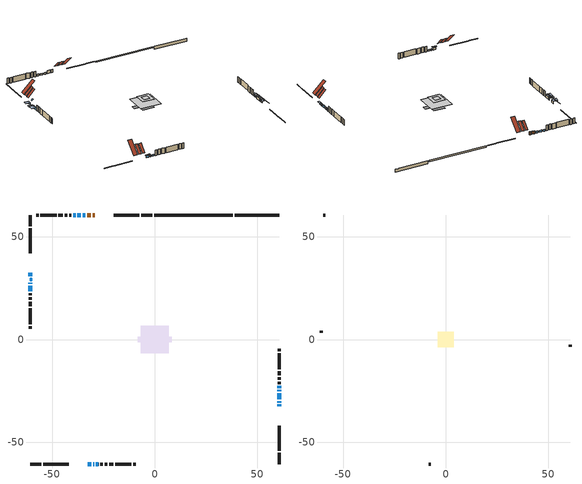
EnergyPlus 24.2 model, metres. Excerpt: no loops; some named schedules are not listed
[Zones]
conditioned space
 floor adiabatic (Floor3 construction): -3.36,-3.36 -3.36,3.36 3.36,3.36 3.36,-3.36 z0.61
 floor adiabatic (AdiabaticFloorConstruction): -6.76,-6.76 -6.76,6.76 6.76,6.76 6.76,-6.76 z1.83
 floor foundation (Slab1 construction): -3.71,-3.71 -3.71,3.71 3.71,3.71 3.71,-3.71 z-1.37
 floor foundation (Slab2 construction): -8.23,-1.37 -8.23,1.37 8.23,1.37 8.23,-1.37 z-0.15
 wall outside (RimJoist1 construction): -1.19,60.71 -6.61,60.71 / -60.71,-60.71 -55.29,-60.71 / -60.71,60.71 -60.71,55.29 / 60.71,-60.71 60.71,-55.29 z0.61:0.91
 wall outside (RimJoist2 construction): -7.54,60.71 -19.91,60.71 / -54.36,-60.71 -41.99,-60.71 / -60.71,54.36 -60.71,41.99 / 60.71,-54.36 60.71,-41.99 z0.61:0.91
 wall outside (AdiabaticWallConstruction 1): -29.32,60.71 -30.18,60.71 / -31.11,60.71 -32.95,60.71 z0.61:2.64
 wall outside (AdiabaticWallConstruction): -33.88,60.71 -35.11,60.71 / -29.93,-60.71 -29.58,-60.71 / -28.66,-60.71 -27.43,-60.71 / -36.03,60.71 -37.68,60.71 / -38.61,60.71 -39.68,60.71 z0.61:1.83; -32.58,-60.71 -30.86,-60.71 / -60.71,32.58 -60.71,30.75 / 60.71,-30.74 60.71,-30.13 / -60.71,26.24 -60.71,23.5 z0.61:2.03; 60.71,-32.58 60.71,-31.67 z0.61:1.53; 60.71,-29.2 60.71,-26.15 z0.61:2.29; -60.71,27.78 -60.71,27.17 / 60.71,-25.22 60.71,-24.61 z0.61:1.58; 60.71,-23.69 60.71,-22.67 z0.61:2.24
 wall outside (Wall1 construction): -40.6,60.71 -41.72,60.71 / -26.5,-60.71 -25.39,-60.71 / -60.71,22.57 -60.71,21.46 / 60.71,-21.74 60.71,-20.63 z0.61:4.27
 wall outside (Wall2 construction): -42.64,60.71 -43.89,60.71 / -24.46,-60.71 -23.21,-60.71 / -60.71,20.53 -60.71,19.28 / 60.71,-19.7 60.71,-18.45 z0.61:4.27
 wall outside (Wall3 construction): -44.82,60.71 -46.94,60.71 / -22.28,-60.71 -20.16,-60.71 / -60.71,18.35 -60.71,16.23 / 60.71,-17.52 60.71,-15.4 z0.61:4.27
 wall outside (Wall4 construction): -47.87,60.71 -55.75,60.71 / -19.23,-60.71 -11.35,-60.71 / -60.71,15.3 -60.71,7.42 / 60.71,-14.47 60.71,-6.59 z0.61:4.27
 wall outside (Wall5 construction): -56.68,60.71 -57.9,60.71 / -10.42,-60.71 -9.2,-60.71 / -60.71,6.49 -60.71,5.27 / 60.71,-5.66 60.71,-4.44 z0.61:4.27
 wall foundation (FoundationWall1 construction): 39.07,60.71,-1.37 39.07,60.71,0.61 58.55,60.71,0.61 58.55,60.71,0.42 60.71,60.71,0.42 60.71,60.71,-1.37
 wall foundation (FoundationWall2 construction): 38.14,60.71 -0.27,60.71 z-0.15:0.61
 window (WindowConstruction): -33.88,60.71 -35.11,60.71 z0.61:1.83
 window (WindowConstruction 5): -32.58,-60.71 -30.86,-60.71 z0.61:2.03
 window (WindowConstruction 6): -60.71,32.58 -60.71,30.75 z0.61:2.03
 window (WindowConstruction 7): 60.71,-32.58 60.71,-31.67 z0.61:1.52
 window (WindowConstruction 8): 60.71,-30.74 60.71,-30.13 z0.61:2.03
 window (WindowConstruction 9): 60.71,-29.2 60.71,-26.15 z0.61:2.29
 window (WindowConstruction 13): -29.93,-60.71 -29.58,-60.71 z0.61:1.83
 window (WindowConstruction 1): -28.66,-60.71 -27.43,-60.71 z0.61:1.83
 window (WindowConstruction 10): -60.71,27.78 -60.71,27.17 z0.61:1.58
 window (WindowConstruction 11): 60.71,-25.22 60.71,-24.61 z0.61:1.58
 window (WindowConstruction 12): 60.71,-23.68 60.71,-22.67 z0.61:2.23
 window (WindowConstruction 2): -60.71,26.24 -60.71,23.5 z0.61:2.03
 window (WindowConstruction 3): -36.03,60.71 -37.68,60.71 z0.61:1.83
 window (WindowConstruction 4): -38.61,60.71 -39.67,60.71 z0.61:1.83
 door (Door): -29.32,60.71 -30.18,60.71 z0.61:2.64
 door (Door 1): -31.11,60.71 -32.95,60.71 z0.61:2.64
 ceiling adiabatic (AdiabaticFloorConstruction): 6.76,-6.76 6.76,6.76 -6.76,6.76 -6.76,-6.76 z1.83
 roof outside (Roof2 construction): -25.89,60.71,4.27 -25.89,56.15,8.83 -24.28,56.15,8.83 -24.28,60.71,4.27; -36.01,-60.71,4.27 -36.01,-56.15,8.83 -37.62,-56.15,8.83 -37.62,-60.71,4.27; -60.71,36.01,4.27 -56.15,36.01,8.83 -56.15,37.62,8.83 -60.71,37.62,4.27; 60.71,-36.01,4.27 56.15,-36.01,8.83 56.15,-37.62,8.83 60.71,-37.62,4.27
 roof outside (Roof4 construction): -28.39,60.71,4.27 -28.39,56.27,8.71 -26.82,56.27,8.71 -26.82,60.71,4.27; -33.51,-60.71,4.27 -33.51,-56.27,8.71 -35.08,-56.27,8.71 -35.08,-60.71,4.27; -60.71,33.51,4.27 -56.27,33.51,8.71 -56.27,35.08,8.71 -60.71,35.08,4.27; 60.71,-33.51,4.27 56.27,-33.51,8.71 56.27,-35.08,8.71 60.71,-35.08,4.27
 roof outside (AdiabaticRoofConstruction): -60.71,28.71,4.27 -59.92,28.71,5.06 -59.92,29.83,5.06 -60.71,29.83,4.27
 skylight (SkylightConstruction): -60.71,28.71,4.27 -59.92,28.71,5.06 -59.92,29.82,5.06 -60.71,29.82,4.27
attic - vented
 floor to conditioned space (Floor1 construction Reversed): -1.8,-1.8 -1.8,1.8 1.8,1.8 1.8,-1.8 z4.27; -3.82,-3.82 -3.82,3.82 3.82,3.82 3.82,-3.82 z4.27
 wall outside (Wall6 construction): -58.83,60.71 -59.78,60.71 / -8.27,-60.71 -7.32,-60.71 / -60.71,4.34 -60.71,3.39 / 60.71,-3.51 60.71,-2.56 z0.61:4.27
 roof outside (Roof1 construction): -23.35,60.71,4.27 -23.35,53.61,11.37 -20.84,53.61,11.37 -20.84,60.71,4.27; -38.55,-60.71,4.27 -38.55,-53.61,11.37 -41.06,-53.61,11.37 -41.06,-60.71,4.27; -60.71,38.55,4.27 -53.61,38.55,11.37 -53.61,41.06,11.37 -60.71,41.06,4.27; 60.71,-38.55,4.27 53.61,-38.55,11.37 53.61,-41.06,11.37 60.71,-41.06,4.27
shading: -30.25,-60.71 -33.19,-60.71 -33.19,-61.32 -30.25,-61.32 z2.64; -60.71,30.51 -60.71,32.82 -63.76,32.82 -63.76,30.51 z2.27; 60.71,-31 60.71,-33.25 61.62,-33.25 61.62,-31 z2.19; 60.71,-30.1 60.71,-30.77 61.62,-30.77 61.62,-30.1 z2.06; 60.71,-25.91 60.71,-29.44 61.38,-29.44 61.38,-25.91 z2.53; -60.71,26.8 -60.71,28.15 -63.76,28.15 -63.76,26.8 z1.95; 60.71,-24.46 60.71,-25.37 61.62,-25.37 61.62,-24.46 z1.73; 60.71,-22.43 60.71,-23.93 61.38,-23.93 61.38,-22.43 z2.48; -60.71,23.26 -60.71,26.48 -63.76,26.48 -63.76,23.26 z2.27
[Building]
Building 1: Terrain=Suburbs
[Site:Location]
Windsor AP_ON: Latitude {deg}=42.28; Longitude {deg}=-82.96; Time Zone {hr}=-5; Elevation {m}=190; Keep Site Location Information=Yes
[Site:GroundTemperature:Shallow]
6.34957, 4.46684, 4.31606, 5.20952, 8.79623, 12.3662, 15.4612, 17.4219, 17.5884, 15.9938, 12.9777, 9.51722
[Site:WaterMainsTemperature]
Calculation Method=Schedule; Temperature Schedule=mains temperature schedule
[Material] Roughness=Rough; Thermal Absorptance=0.9
Name | Thickness {m} | Conductivity {W/m-K} | Density {kg/m3} | Specific Heat {J/kg-K} | Solar Absorptance | Visible Absorptance
asphalt or fiberglass shingles | 0.00635 | 0.162714 | 1121.4 | 1465.45 | 0.4 | 0.4
asphalt or fiberglass shingles 1 | 0.00635 | 0.162714 | 1121.4 | 1465.45 | 0.7 | 0.7
ceiling stud and cavity | 0.1397 | 0.0800577 | 65.682 | 1177.47 | 0.7 | 0.7
concrete 4.0 in. | 0.1016 | 1.803125 | 2242.8 | 837.4 | 0.7 | 0.7
concrete 8.0 in. | 0.2032 | 1.803125 | 2242.8 | 837.4 | 0.7 | 0.7
door material | 0.04445 | 0.053851 | 512.64 | 1214.23 | 0.7 | 0.7
exterior vertical ins | 0.00216305 | 0.029427 | 32.04 | 1214.23 | 0.7 | 0.7
exterior vertical ins 1 | 0.00108814 | 0.029427 | 32.04 | 1214.23 | 0.7 | 0.7
floor covering | 0.0127 | 9.015625 | 54.468 | 1339.84 | 0.6 | 0.6
floor covering 1 | 0.0127 | 0.0433444 | 54.468 | 1339.84 | 0.6 | 0.6
floor rigid ins; roof rigid ins; wall rigid ins | 0.512978 | 0.029427 | 32.04 | 1214.23 | 0.7 | 0.7
floor stud and cavity | 0.0889 | 0.233522 | 50.32683 | 1063.81 | 0.7 | 0.7
floor stud and cavity 1 | 0.1397 | 1.75129 | 37.0049 | 1207.88 | 0.7 | 0.7
furniture material conditioned space 1 | 0.1524 | 0.115458 | 640.8 | 1214.23 | 0.6 | 0.6
gypsum board | 0.0127 | 0.160291 | 801 | 837.4 | 0.6 | 0.6
osb sheathing 0.5 in. | 0.0127 | 0.115458 | 512.64 | 1214.23 | 0.7 | 0.7
osb sheathing 0.75 in. | 0.01905 | 0.115458 | 512.64 | 1214.23 | 0.7 | 0.7
osb sheathing 2.0 in. | 0.0508 | 0.115458 | 512.64 | 1214.23 | 0.7 | 0.7
rim joist stud and cavity | 0.0508 | 0.028891 | 125.044 | 1163.47 | 0.6 | 0.6
rim joist stud and cavity 1 | 0.0508 | 0.165372 | 50.32683 | 1063.81 | 0.6 | 0.6
roof stud and cavity | 0.2032 | 0.116397 | 78.34581 | 1123.46 | 0.7 | 0.7
roof stud and cavity 1 | 0.2032 | 0.116046 | 78.34581 | 1123.46 | 0.7 | 0.7
roof stud and cavity 2 | 0.18415 | 1.7869 | 37.0049 | 1207.88 | 0.6 | 0.6
wall stud and cavity | 0.1397 | 0.0991731 | 139.0536 | 1170.24 | 0.7 | 0.7
wall stud and cavity 1 | 0.1397 | 0.0995464 | 139.0536 | 1170.24 | 0.7 | 0.7
wall stud and cavity 2 | 0.1397 | 0.10621 | 139.0536 | 1170.24 | 0.7 | 0.7
wall stud and cavity 3 | 0.1397 | 0.09204 | 139.0536 | 1170.24 | 0.7 | 0.7
wall stud and cavity 4 | 0.1397 | 0.100175 | 139.0536 | 1170.24 | 0.7 | 0.7
wall stud and cavity 5 | 0.0889 | 6.1454 | 50.32683 | 1063.81 | 0.6 | 0.6
wall stud and cavity 6 | 0.0889 | 0.380278 | 52.3479 | 1209.89 | 0.7 | 0.7
wall stud and cavity 7 | 0.0889 | 0.391764 | 83.0341 | 1211.67 | 0.7 | 0.7
wood siding | 0.0254 | 0.102417 | 544.68 | 1172.36 | 0.4 | 0.4
wood siding 1 | 0.00254 | 0.102417 | 544.68 | 1172.36 | 0.4 | 0.4
wood siding 2; wood siding 3; wood siding 4 | 0.0254 | 0.102417 | 544.68 | 1172.36 | 0.7 | 0.7
[WindowMaterial:SimpleGlazingSystem]
Name | U-Factor {W/m2-K} | Solar Heat Gain Coefficient
SkylightMaterial | 2.58702 | 0.6027
WindowMaterial | 3.08826 | 0.57
WindowMaterial 1 | 3.05363 | 0.64
WindowMaterial 10 | 2.98038 | 0.61
WindowMaterial 11 | 3.12404 | 0.42
WindowMaterial 2 | 3.04965 | 0.68
WindowMaterial 3 | 3.09281 | 0.56
WindowMaterial 4 | 3.09508 | 0.55
WindowMaterial 5 | 3.07009 | 0.61
WindowMaterial 6 | 3.120061 | 0.51
WindowMaterial 7 | 3.1053 | 0.51
WindowMaterial 8 | 3.04227 | 0.69
WindowMaterial 9 | 2.97584 | 0.61
[Construction]
AdiabaticFloorConstruction: floor stud and cavity 1, floor rigid ins, osb sheathing 0.75 in., floor covering 1
AdiabaticRoofConstruction: asphalt or fiberglass shingles 1, roof rigid ins, osb sheathing 0.75 in., roof stud and cavity 2
AdiabaticWallConstruction: wood siding 3, wall rigid ins, wall stud and cavity 6, gypsum board
AdiabaticWallConstruction 1: wood siding 4, wall rigid ins, wall stud and cavity 6, gypsum board
Door; Door 1: door material
Floor1 construction Reversed: gypsum board, ceiling stud and cavity
Floor3 construction: floor stud and cavity, floor covering
FoundationWall1 construction; FoundationWall2 construction: concrete 8.0 in.
furniture construction conditioned space 1: furniture material conditioned space 1
PartitionWallConstruction: gypsum board, wall stud and cavity 7, gypsum board
RimJoist1 construction: wood siding 2, osb sheathing 2.0 in., rim joist stud and cavity
RimJoist2 construction: wood siding 2, rim joist stud and cavity 1
Roof1 construction: asphalt or fiberglass shingles
Roof2 construction: asphalt or fiberglass shingles, osb sheathing 0.75 in., roof stud and cavity, gypsum board
Roof4 construction: asphalt or fiberglass shingles, osb sheathing 0.75 in., roof stud and cavity 1, gypsum board
SkylightConstruction: SkylightMaterial
Slab1 construction; Slab2 construction: concrete 4.0 in.
Wall1 construction: wood siding, osb sheathing 0.5 in., wall stud and cavity, gypsum board
Wall2 construction: wood siding, osb sheathing 0.5 in., wall stud and cavity 1, gypsum board
Wall3 construction: wood siding, osb sheathing 0.5 in., wall stud and cavity 2, gypsum board
Wall4 construction: wood siding, osb sheathing 0.5 in., wall stud and cavity 3, gypsum board
Wall5 construction: wood siding, osb sheathing 0.5 in., wall stud and cavity 4, gypsum board
Wall6 construction: wood siding 1, wall stud and cavity 5
WindowConstruction; WindowConstruction 1: WindowMaterial
WindowConstruction 10; WindowConstruction 11: WindowMaterial 9
WindowConstruction 12: WindowMaterial 10
WindowConstruction 13: WindowMaterial 11
WindowConstruction 2: WindowMaterial 1
WindowConstruction 3: WindowMaterial 2
WindowConstruction 4: WindowMaterial 3
WindowConstruction 5: WindowMaterial 4
WindowConstruction 6: WindowMaterial 5
WindowConstruction 7: WindowMaterial 6
WindowConstruction 8: WindowMaterial 7
WindowConstruction 9: WindowMaterial 8
[Zone] Multiplier=1; Part of Total Floor Area=Yes
Name | Volume {m3}
attic - vented | 71.0272
conditioned space | 620.8
[Space]
Name | Zone | Volume {m3}
attic - vented 1 | attic - vented | 71.0272
conditioned space 1 | conditioned space | 620.8
[ZoneInfiltration:EffectiveLeakageArea]
infil attic - vented 1: Zone or Space=attic - vented 1; Schedule=Always On Discrete; Effective Air Leakage Area {cm2}=3171.11; Stack Coefficient=0.00074827; Wind Coefficient=1.8482e-05
[ZoneMixing]
whole house fan mix: Zone or Space=attic - vented; Schedule=Always On Continuous; Design Flow Rate Calculation Method=Flow/Zone; Design Flow Rate {m3/s}=0; Source Zone or Space=conditioned space
[SurfaceProperty:ExposedFoundationPerimeter] Exposed Perimeter Calculation Method=TotalExposedPerimeter
Name | Total Exposed Perimeter {m}
Slab1 | 21.641
Slab2 | 38.405
[InternalMass] Zone or ZoneList=conditioned space; Space or SpaceList=conditioned space 1
Name | Construction | Surface Area {m2}
furniture mass conditioned space 1 | furniture construction conditioned space 1 | 131.312
partition wall mass | PartitionWallConstruction | 283.13
[Lights]
interior lighting: Zone or ZoneList or Space or SpaceList=conditioned space 1; Schedule=interior lighting schedule; Design Level Calculation Method=LightingLevel; Lighting Level {W}=343.2; Return Air Fraction=0; Fraction Radiant=0.6; Fraction Visible=0.2; Fraction Replaceable=1
[People]
occupants: Zone or ZoneList or Space or SpaceList=conditioned space 1; Number of People Schedule=occupants schedule; Number of People Calculation Method=People; Number of People=3; Fraction Radiant=0.314171; Sensible Heat Fraction=0.56303; Activity Level Schedule=occupants activity schedule; Carbon Dioxide Generation Rate {m3/s-W}=0; Enable ASHRAE 55 Comfort Warnings=No; Mean Radiant Temperature Calculation Type=EnclosureAveraged
[ElectricEquipment] Zone or ZoneList or Space or SpaceList=conditioned space 1; Design Level Calculation Method=EquipmentLevel
Name | Schedule | Design Level {W} | Fraction Latent | Fraction Radiant | Fraction Lost
clothes dryer | clothes dryer schedule | 140.772 | 0.015 | 0.081 | 0.85
clothes washer | clothes washer schedule | 32.1985 | 0.03 | 0.162 | 0.7
cooking range | cooking range schedule | 215.147 | 0.08 | 0.432 | 0.2
dishwasher | dishwasher schedule | 66.8632 | 0.3 | 0.18 | 0.4
fridge | fridge schedule | 72.9452 | 0 | 0.6 | 0
mech vent bath fan 0 | mech vent bath fan 0 schedule | 50.2 | 0 | 0 | 1
mech vent bath fan 1 | mech vent bath fan 1 schedule | 50.2 | 0 | 0 | 1
mech vent house fan | mech vent house fan schedule | 0 | 0 | 0 | 1
mech vent house fan cfis | mech vent house fan cfis schedule | 0 | 0 | 0 | 0
mech vent range fan 0 | mech vent range fan 0 schedule | 57 | 0 | 0 | 1
misc plug loads | misc plug loads schedule | 494.7 | 0.045 | 0.513 | 0.1
whole house fan | Always On Discrete | 0 | 0 | 0 | 1
[OtherEquipment] Zone or ZoneList or Space or SpaceList=conditioned space 1; Design Level Calculation Method=EquipmentLevel
Name | Fuel Type | Schedule | Design Level {W} | Fraction Latent | Fraction Radiant | Fraction Lost
clothes dryer 1 | Electricity | clothes dryer schedule | 0 | 0.015 | 0.081 | 0.85
cooking range 1 | Electricity | cooking range schedule | 0 | 0.08 | 0.432 | 0.2
general water use latent | None | general water use schedule | 62.594 | 1 | 0 | 0
general water use sensible | None | general water use schedule | -61.6891 | 0 | 0.6 | 0
mech vent house fan latent load | None | Always On Discrete | 0 | 1 | 0 | 0
mech vent house fan sensible load | None | Always On Discrete | 0 | 0 | 0 | 0
water heater energy adjustment1 | NaturalGas | Always On Discrete | 0.01 | 0 | 0 | 1
[ZoneInfiltration:DesignFlowRate] Zone or ZoneList or Space or SpaceList=conditioned space 1; Schedule=Always On Discrete; Design Flow Rate Calculation Method=Flow/Zone; Design Flow Rate {m3/s}=0
infil flow; natural vent flow; whole house fan flow
[Foundation:Kiva] Initial Indoor Air Temperature {C}=18; Wall Height Above Grade {m}=0.609996; Wall Depth Below Slab {m}=0.2032; Custom Block X Position 1 {m}=0.2032; Custom Block Z Position 1 {m}=0
Name | Custom Block Material Name 1 | Custom Block Depth 1 {m}
Foundation Kiva 1 | exterior vertical ins | 1.98001
Foundation Kiva 2 | exterior vertical ins 1 | 0.759988
[Foundation:Kiva:Settings]
Soil Conductivity {W/m-K}=0.849921; Soil Density {kg/m3}=1842.3; Soil Specific Heat {J/kg-K}=418.7; Ground Solar Absorptivity=0.9; Ground Thermal Absorptivity=0.9; Ground Surface Roughness {m}=0.03; Far-Field Width {m}=40; Deep-Ground Boundary Condition=ZeroFlux; Deep-Ground Depth {m}=40; Minimum Cell Dimension {m}=0.2; Maximum Cell Growth Coefficient=3; Simulation Timestep=Timestep
[Exterior:Lights]
exterior lighting: Schedule=exterior lighting schedule; Design Level {W}=75.6
[Schedule:Constant]
Name | Hourly Value
Always On Continuous; mech vent house fan schedule; mech vent house fan cfis schedule; Always On Discrete | 1
occupants activity schedule | 117.228
fridge schedule | 0
[Schedule:Week:Daily]
interior lighting schedule Week Rule - Jan1-Jan27: interior lighting schedule day, interior lighting schedule day, interior lighting schedule day, interior lighting schedule day, interior lighting schedule day, interior lighting schedule day, interior lighting schedule day, interior lighting schedule default day, interior lighting schedule default day, interior lighting schedule default day, interior lighting schedule default day, interior lighting schedule default day
interior lighting schedule Week Rule - Jan28-Feb3: interior lighting schedule day, interior lighting schedule day, interior lighting schedule day, interior lighting schedule day, interior lighting schedule day 1, interior lighting schedule day 1, interior lighting schedule day 1, interior lighting schedule default day, interior lighting schedule default day, interior lighting schedule default day, interior lighting schedule default day, interior lighting schedule default day
interior lighting schedule Week Rule - Feb4-Feb24: interior lighting schedule day 1, interior lighting schedule day 1, interior lighting schedule day 1, interior lighting schedule day 1, interior lighting schedule day 1, interior lighting schedule day 1, interior lighting schedule day 1, interior lighting schedule default day, interior lighting schedule default day, interior lighting schedule default day, interior lighting schedule default day, interior lighting schedule default day
interior lighting schedule Week Rule - Feb25-Mar3: interior lighting schedule day 1, interior lighting schedule day 1, interior lighting schedule day 1, interior lighting schedule day 1, interior lighting schedule day 2, interior lighting schedule day 2, interior lighting schedule day 2, interior lighting schedule default day, interior lighting schedule default day, interior lighting schedule default day, interior lighting schedule default day, interior lighting schedule default day
interior lighting schedule Week Rule - Mar4-Mar31: interior lighting schedule day 2, interior lighting schedule day 2, interior lighting schedule day 2, interior lighting schedule day 2, interior lighting schedule day 2, interior lighting schedule day 2, interior lighting schedule day 2, interior lighting schedule default day, interior lighting schedule default day, interior lighting schedule default day, interior lighting schedule default day, interior lighting schedule default day
interior lighting schedule Week Rule - Apr1-Apr28: interior lighting schedule day 3, interior lighting schedule day 3, interior lighting schedule day 3, interior lighting schedule day 3, interior lighting schedule day 3, interior lighting schedule day 3, interior lighting schedule day 3, interior lighting schedule default day, interior lighting schedule default day, interior lighting schedule default day, interior lighting schedule default day, interior lighting schedule default day
interior lighting schedule Week Rule - Apr29-May5: interior lighting schedule day 3, interior lighting schedule day 3, interior lighting schedule day 4, interior lighting schedule day 4, interior lighting schedule day 4, interior lighting schedule day 4, interior lighting schedule day 4, interior lighting schedule default day, interior lighting schedule default day, interior lighting schedule default day, interior lighting schedule default day, interior lighting schedule default day
interior lighting schedule Week Rule - May6-May26: interior lighting schedule day 4, interior lighting schedule day 4, interior lighting schedule day 4, interior lighting schedule day 4, interior lighting schedule day 4, interior lighting schedule day 4, interior lighting schedule day 4, interior lighting schedule default day, interior lighting schedule default day, interior lighting schedule default day, interior lighting schedule default day, interior lighting schedule default day
interior lighting schedule Week Rule - May27-Jun2: interior lighting schedule day 4, interior lighting schedule day 4, interior lighting schedule day 4, interior lighting schedule day 4, interior lighting schedule day 4, interior lighting schedule day 5, interior lighting schedule day 5, interior lighting schedule default day, interior lighting schedule default day, interior lighting schedule default day, interior lighting schedule default day, interior lighting schedule default day
interior lighting schedule Week Rule - Jun3-Jun30: interior lighting schedule day 5, interior lighting schedule day 5, interior lighting schedule day 5, interior lighting schedule day 5, interior lighting schedule day 5, interior lighting schedule day 5, interior lighting schedule day 5, interior lighting schedule default day, interior lighting schedule default day, interior lighting schedule default day, interior lighting schedule default day, interior lighting schedule default day
interior lighting schedule Week Rule - Jul1-Jul28: interior lighting schedule day 6, interior lighting schedule day 6, interior lighting schedule day 6, interior lighting schedule day 6, interior lighting schedule day 6, interior lighting schedule day 6, interior lighting schedule day 6, interior lighting schedule default day, interior lighting schedule default day, interior lighting schedule default day, interior lighting schedule default day, interior lighting schedule default day
interior lighting schedule Week Rule - Jul29-Aug4: interior lighting schedule day 6, interior lighting schedule day 6, interior lighting schedule day 6, interior lighting schedule day 7, interior lighting schedule day 7, interior lighting schedule day 7, interior lighting schedule day 7, interior lighting schedule default day, interior lighting schedule default day, interior lighting schedule default day, interior lighting schedule default day, interior lighting schedule default day
interior lighting schedule Week Rule - Aug5-Aug25: interior lighting schedule day 7, interior lighting schedule day 7, interior lighting schedule day 7, interior lighting schedule day 7, interior lighting schedule day 7, interior lighting schedule day 7, interior lighting schedule day 7, interior lighting schedule default day, interior lighting schedule default day, interior lighting schedule default day, interior lighting schedule default day, interior lighting schedule default day
interior lighting schedule Week Rule - Aug26-Sep1: interior lighting schedule day 7, interior lighting schedule day 7, interior lighting schedule day 7, interior lighting schedule day 7, interior lighting schedule day 7, interior lighting schedule day 7, interior lighting schedule day 8, interior lighting schedule default day, interior lighting schedule default day, interior lighting schedule default day, interior lighting schedule default day, interior lighting schedule default day
interior lighting schedule Week Rule - Sep2-Sep29: interior lighting schedule day 8, interior lighting schedule day 8, interior lighting schedule day 8, interior lighting schedule day 8, interior lighting schedule day 8, interior lighting schedule day 8, interior lighting schedule day 8, interior lighting schedule default day, interior lighting schedule default day, interior lighting schedule default day, interior lighting schedule default day, interior lighting schedule default day
interior lighting schedule Week Rule - Sep30-Oct6: interior lighting schedule day 8, interior lighting schedule day 9, interior lighting schedule day 9, interior lighting schedule day 9, interior lighting schedule day 9, interior lighting schedule day 9, interior lighting schedule day 9, interior lighting schedule default day, interior lighting schedule default day, interior lighting schedule default day, interior lighting schedule default day, interior lighting schedule default day
interior lighting schedule Week Rule - Oct7-Oct27: interior lighting schedule day 9, interior lighting schedule day 9, interior lighting schedule day 9, interior lighting schedule day 9, interior lighting schedule day 9, interior lighting schedule day 9, interior lighting schedule day 9, interior lighting schedule default day, interior lighting schedule default day, interior lighting schedule default day, interior lighting schedule default day, interior lighting schedule default day
interior lighting schedule Week Rule - Oct28-Nov3: interior lighting schedule day 9, interior lighting schedule day 9, interior lighting schedule day 9, interior lighting schedule day 9, interior lighting schedule day 10, interior lighting schedule day 10, interior lighting schedule day 10, interior lighting schedule default day, interior lighting schedule default day, interior lighting schedule default day, interior lighting schedule default day, interior lighting schedule default day
interior lighting schedule Week Rule - Nov4-Nov24: interior lighting schedule day 10, interior lighting schedule day 10, interior lighting schedule day 10, interior lighting schedule day 10, interior lighting schedule day 10, interior lighting schedule day 10, interior lighting schedule day 10, interior lighting schedule default day, interior lighting schedule default day, interior lighting schedule default day, interior lighting schedule default day, interior lighting schedule default day
interior lighting schedule Week Rule - Nov25-Dec1: interior lighting schedule day 10, interior lighting schedule day 10, interior lighting schedule day 10, interior lighting schedule day 10, interior lighting schedule day 10, interior lighting schedule day 10, interior lighting schedule day 11, interior lighting schedule default day, interior lighting schedule default day, interior lighting schedule default day, interior lighting schedule default day, interior lighting schedule default day
interior lighting schedule Week Rule - Dec2-Dec31: interior lighting schedule day 11, interior lighting schedule day 11, interior lighting schedule day 11, interior lighting schedule day 11, interior lighting schedule day 11, interior lighting schedule day 11, interior lighting schedule day 11, interior lighting schedule default day, interior lighting schedule default day, interior lighting schedule default day, interior lighting schedule default day, interior lighting schedule default day
occupants schedule Week Rule - Jan1-Dec31: occupants schedule day, occupants schedule day, occupants schedule day, occupants schedule day, occupants schedule day, occupants schedule day, occupants schedule day, occupants schedule default day, occupants schedule default day, occupants schedule default day, occupants schedule default day, occupants schedule default day
clothes dryer schedule Week Rule - Jan1-Dec31: clothes dryer schedule day, clothes dryer schedule day, clothes dryer schedule day, clothes dryer schedule day, clothes dryer schedule day, clothes dryer schedule day, clothes dryer schedule day, clothes dryer schedule default day, clothes dryer schedule default day, clothes dryer schedule default day, clothes dryer schedule default day, clothes dryer schedule default day
clothes washer schedule Week Rule - Jan1-Dec31: clothes washer schedule day, clothes washer schedule day, clothes washer schedule day, clothes washer schedule day, clothes washer schedule day, clothes washer schedule day, clothes washer schedule day, clothes washer schedule default day, clothes washer schedule default day, clothes washer schedule default day, clothes washer schedule default day, clothes washer schedule default day
cooking range schedule Week Rule - Jan1-Dec31: cooking range schedule day, cooking range schedule day, cooking range schedule day, cooking range schedule day, cooking range schedule day, cooking range schedule day, cooking range schedule day, cooking range schedule default day, cooking range schedule default day, cooking range schedule default day, cooking range schedule default day, cooking range schedule default day
dishwasher schedule Week Rule - Jan1-Dec31: dishwasher schedule day, dishwasher schedule day, dishwasher schedule day, dishwasher schedule day, dishwasher schedule day, dishwasher schedule day, dishwasher schedule day, dishwasher schedule default day, dishwasher schedule default day, dishwasher schedule default day, dishwasher schedule default day, dishwasher schedule default day
mech vent bath fan 0 schedule Week Rule - Jan1-Dec31: mech vent bath fan 0 schedule day, mech vent bath fan 0 schedule day, mech vent bath fan 0 schedule day, mech vent bath fan 0 schedule day, mech vent bath fan 0 schedule day, mech vent bath fan 0 schedule day, mech vent bath fan 0 schedule day, mech vent bath fan 0 schedule default day, mech vent bath fan 0 schedule default day, mech vent bath fan 0 schedule default day, mech vent bath fan 0 schedule default day, mech vent bath fan 0 schedule default day
mech vent bath fan 1 schedule Week Rule - Jan1-Dec31: mech vent bath fan 1 schedule day, mech vent bath fan 1 schedule day, mech vent bath fan 1 schedule day, mech vent bath fan 1 schedule day, mech vent bath fan 1 schedule day, mech vent bath fan 1 schedule day, mech vent bath fan 1 schedule day, mech vent bath fan 1 schedule default day, mech vent bath fan 1 schedule default day, mech vent bath fan 1 schedule default day, mech vent bath fan 1 schedule default day, mech vent bath fan 1 schedule default day
mech vent range fan 0 schedule Week Rule - Jan1-Dec31: mech vent range fan 0 schedule day, mech vent range fan 0 schedule day, mech vent range fan 0 schedule day, mech vent range fan 0 schedule day, mech vent range fan 0 schedule day, mech vent range fan 0 schedule day, mech vent range fan 0 schedule day, mech vent range fan 0 schedule default day, mech vent range fan 0 schedule default day, mech vent range fan 0 schedule default day, mech vent range fan 0 schedule default day, mech vent range fan 0 schedule default day
misc plug loads schedule Week Rule - Jan1-Dec31: misc plug loads schedule day, misc plug loads schedule day, misc plug loads schedule day, misc plug loads schedule day, misc plug loads schedule day, misc plug loads schedule day, misc plug loads schedule day, misc plug loads schedule default day, misc plug loads schedule default day, misc plug loads schedule default day, misc plug loads schedule default day, misc plug loads schedule default day
general water use schedule Week Rule - Jan1-Dec31: general water use schedule day, general water use schedule day, general water use schedule day, general water use schedule day, general water use schedule day, general water use schedule day, general water use schedule day, general water use schedule default day, general water use schedule default day, general water use schedule default day, general water use schedule default day, general water use schedule default day
exterior lighting schedule Week Rule - Jan1-Jan27: exterior lighting schedule day, exterior lighting schedule day, exterior lighting schedule day, exterior lighting schedule day, exterior lighting schedule day, exterior lighting schedule day, exterior lighting schedule day, exterior lighting schedule default day, exterior lighting schedule default day, exterior lighting schedule default day, exterior lighting schedule default day, exterior lighting schedule default day
exterior lighting schedule Week Rule - Jan28-Feb3: exterior lighting schedule day, exterior lighting schedule day, exterior lighting schedule day, exterior lighting schedule day, exterior lighting schedule day 1, exterior lighting schedule day 1, exterior lighting schedule day 1, exterior lighting schedule default day, exterior lighting schedule default day, exterior lighting schedule default day, exterior lighting schedule default day, exterior lighting schedule default day
exterior lighting schedule Week Rule - Feb4-Feb24: exterior lighting schedule day 1, exterior lighting schedule day 1, exterior lighting schedule day 1, exterior lighting schedule day 1, exterior lighting schedule day 1, exterior lighting schedule day 1, exterior lighting schedule day 1, exterior lighting schedule default day, exterior lighting schedule default day, exterior lighting schedule default day, exterior lighting schedule default day, exterior lighting schedule default day
exterior lighting schedule Week Rule - Feb25-Mar3: exterior lighting schedule day 1, exterior lighting schedule day 1, exterior lighting schedule day 1, exterior lighting schedule day 1, exterior lighting schedule day 2, exterior lighting schedule day 2, exterior lighting schedule day 2, exterior lighting schedule default day, exterior lighting schedule default day, exterior lighting schedule default day, exterior lighting schedule default day, exterior lighting schedule default day
exterior lighting schedule Week Rule - Mar4-Mar31: exterior lighting schedule day 2, exterior lighting schedule day 2, exterior lighting schedule day 2, exterior lighting schedule day 2, exterior lighting schedule day 2, exterior lighting schedule day 2, exterior lighting schedule day 2, exterior lighting schedule default day, exterior lighting schedule default day, exterior lighting schedule default day, exterior lighting schedule default day, exterior lighting schedule default day
[Schedule:Year]
interior lighting schedule: interior lighting schedule Week Rule - Jan1-Jan27, 1, 1, 1, 27, interior lighting schedule Week Rule - Jan28-Feb3, 1, 28, 2, 3, interior lighting schedule Week Rule - Feb4-Feb24, 2, 4, 2, 24, interior lighting schedule Week Rule - Feb25-Mar3, 2, 25, 3, 3, interior lighting schedule Week Rule - Mar4-Mar31, 3, 4, 3, 31, interior lighting schedule Week Rule - Apr1-Apr28, 4, 1, 4, 28, interior lighting schedule Week Rule - Apr29-May5, 4, 29, 5, 5, interior lighting schedule Week Rule - May6-May26, 5, 6, 5, 26, interior lighting schedule Week Rule - May27-Jun2, 5, 27, 6, 2, interior lighting schedule Week Rule - Jun3-Jun30, 6, 3, 6, 30, interior lighting schedule Week Rule - Jul1-Jul28, 7, 1, 7, 28, interior lighting schedule Week Rule - Jul29-Aug4, 7, 29, 8, 4, interior lighting schedule Week Rule - Aug5-Aug25, 8, 5, 8, 25, interior lighting schedule Week Rule - Aug26-Sep1, 8, 26, 9, 1, interior lighting schedule Week Rule - Sep2-Sep29, 9, 2, 9, 29, interior lighting schedule Week Rule - Sep30-Oct6, 9, 30, 10, 6, interior lighting schedule Week Rule - Oct7-Oct27, 10, 7, 10, 27, interior lighting schedule Week Rule - Oct28-Nov3, 10, 28, 11, 3, interior lighting schedule Week Rule - Nov4-Nov24, 11, 4, 11, 24, interior lighting schedule Week Rule - Nov25-Dec1, 11, 25, 12, 1, interior lighting schedule Week Rule - Dec2-Dec31, 12, 2, 12, 31
occupants schedule: occupants schedule Week Rule - Jan1-Dec31, 1, 1, 12, 31
clothes dryer schedule: clothes dryer schedule Week Rule - Jan1-Dec31, 1, 1, 12, 31
clothes washer schedule: clothes washer schedule Week Rule - Jan1-Dec31, 1, 1, 12, 31
cooking range schedule: cooking range schedule Week Rule - Jan1-Dec31, 1, 1, 12, 31
dishwasher schedule: dishwasher schedule Week Rule - Jan1-Dec31, 1, 1, 12, 31
mech vent bath fan 0 schedule: mech vent bath fan 0 schedule Week Rule - Jan1-Dec31, 1, 1, 12, 31
mech vent bath fan 1 schedule: mech vent bath fan 1 schedule Week Rule - Jan1-Dec31, 1, 1, 12, 31
mech vent range fan 0 schedule: mech vent range fan 0 schedule Week Rule - Jan1-Dec31, 1, 1, 12, 31
misc plug loads schedule: misc plug loads schedule Week Rule - Jan1-Dec31, 1, 1, 12, 31
general water use schedule: general water use schedule Week Rule - Jan1-Dec31, 1, 1, 12, 31
exterior lighting schedule: exterior lighting schedule Week Rule - Jan1-Jan27, 1, 1, 1, 27, exterior lighting schedule Week Rule - Jan28-Feb3, 1, 28, 2, 3, exterior lighting schedule Week Rule - Feb4-Feb24, 2, 4, 2, 24, exterior lighting schedule Week Rule - Feb25-Mar3, 2, 25, 3, 3, exterior lighting schedule Week Rule - Mar4-Mar31, 3, 4, 3, 31, exterior lighting schedule Week Rule - Apr1-Apr28, 4, 1, 4, 28, exterior lighting schedule Week Rule - Apr29-May5, 4, 29, 5, 5, exterior lighting schedule Week Rule - May6-May26, 5, 6, 5, 26, exterior lighting schedule Week Rule - May27-Jun2, 5, 27, 6, 2, exterior lighting schedule Week Rule - Jun3-Jun30, 6, 3, 6, 30, exterior lighting schedule Week Rule - Jul1-Jul28, 7, 1, 7, 28, exterior lighting schedule Week Rule - Jul29-Aug4, 7, 29, 8, 4, exterior lighting schedule Week Rule - Aug5-Aug25, 8, 5, 8, 25, exterior lighting schedule Week Rule - Aug26-Sep1, 8, 26, 9, 1, exterior lighting schedule Week Rule - Sep2-Sep29, 9, 2, 9, 29, exterior lighting schedule Week Rule - Sep30-Oct6, 9, 30, 10, 6, exterior lighting schedule Week Rule - Oct7-Oct27, 10, 7, 10, 27, exterior lighting schedule Week Rule - Oct28-Nov3, 10, 28, 11, 3, exterior lighting schedule Week Rule - Nov4-Nov24, 11, 4, 11, 24, exterior lighting schedule Week Rule - Nov25-Dec1, 11, 25, 12, 1, exterior lighting schedule Week Rule - Dec2-Dec31, 12, 2, 12, 31
[Schedule:Compact]
mains temperature schedule: Through: 01/01, For: AllDays, Until: 24:00, 9.71556, Through: 01/02, For: AllDays, Until: 24:00, 9.65056, Through: 01/03, For: AllDays, Until: 24:00, 9.58667, Through: 01/04, For: AllDays, Until: 24:00, 9.52389, Through: 01/05, For: AllDays, Until: 24:00, 9.46278, Through: 01/06, For: AllDays, Until: 24:00, 9.40278, Through: 01/07, For: AllDays, Until: 24:00, 9.34444, Through: 01/08, For: AllDays, Until: 24:00, 9.28778, Through: 01/09, For: AllDays, Until: 24:00, 9.23222, Through: 01/10, For: AllDays, Until: 24:00, 9.17778, Through: 01/11, For: AllDays, Until: 24:00, 9.125, Through: 01/12, For: AllDays, Until: 24:00, 9.07389, Through: 01/13, For: AllDays, Until: 24:00, 9.02444, Through: 01/14, For: AllDays, Until: 24:00, 8.97611, Through: 01/15, For: AllDays, Until: 24:00, 8.92944, Through: 01/16, For: AllDays, Until: 24:00, 8.88444, Through: 01/17, For: AllDays, Until: 24:00, 8.84056, Through: 01/18, For: AllDays, Until: 24:00, 8.79889, Through: 01/19, For: AllDays, Until: 24:00, 8.75833, Through: 01/20, For: AllDays, Until: 24:00, 8.71944, Through: 01/21, For: AllDays, Until: 24:00, 8.68222, Through: 01/22, For: AllDays, Until: 24:00, 8.64667, Through: 01/23, For: AllDays, Until: 24:00, 8.61222, Through: 01/24, For: AllDays, Until: 24:00, 8.58, Through: 01/25, For: AllDays, Until: 24:00, 8.54944, Through: 01/26, For: AllDays, Until: 24:00, 8.52, Through: 01/27, For: AllDays, Until: 24:00, 8.49278, Through: 01/28, For: AllDays, Until: 24:00, 8.46722, Through: 01/29, For: AllDays, Until: 24:00, 8.44278, Through: 01/30, For: AllDays, Until: 24:00, 8.42056, Through: 01/31, For: AllDays, Until: 24:00, 8.39944, Through: 02/01, For: AllDays, Until: 24:00, 8.38056, Through: 02/02, For: AllDays, Until: 24:00, 8.36333, Through: 02/03, For: AllDays, Until: 24:00, 8.34778, Through: 02/04, For: AllDays, Until: 24:00, 8.33389, Through: 02/05, For: AllDays, Until: 24:00, 8.32167, Through: 02/06, For: AllDays, Until: 24:00, 8.31111, Through: 02/07, For: AllDays, Until: 24:00, 8.30222, Through: 02/08, For: AllDays, Until: 24:00, 8.295, Through: 02/09, For: AllDays, Until: 24:00, 8.29, Through: 02/10, For: AllDays, Until: 24:00, 8.28611, Through: 02/11, For: AllDays, Until: 24:00, 8.28444, Through: 02/12, For: AllDays, Until: 24:00, 8.28444, Through: 02/13, For: AllDays, Until: 24:00, 8.28611, Through: 02/14, For: AllDays, Until: 24:00, 8.28889, Through: 02/15, For: AllDays, Until: 24:00, 8.29444, Through: 02/16, For: AllDays, Until: 24:00, 8.30111, Through: 02/17, For: AllDays, Until: 24:00, 8.30944, Through: 02/18, For: AllDays, Until: 24:00, 8.31944, Through: 02/19, For: AllDays, Until: 24:00, 8.33167, Through: 02/20, For: AllDays, Until: 24:00, 8.345, Through: 02/21, For: AllDays, Until: 24:00, 8.36056, Through: 02/22, For: AllDays, Until: 24:00, 8.37778, Through: 02/23, For: AllDays, Until: 24:00, 8.39611, Through: 02/24, For: AllDays, Until: 24:00, 8.41667, Through: 02/25, For: AllDays, Until: 24:00, 8.43889, Through: 02/26, For: AllDays, Until: 24:00, 8.46278, Through: 02/27, For: AllDays, Until: 24:00, 8.48833, Through: 02/28, For: AllDays, Until: 24:00, 8.51556, Through: 03/01, For: AllDays, Until: 24:00, 8.54444, Through: 03/02, For: AllDays, Until: 24:00, 8.575, Through: 03/03, For: AllDays, Until: 24:00, 8.60667, Through: 03/04, For: AllDays, Until: 24:00, 8.64056, Through: 03/05, For: AllDays, Until: 24:00, 8.67611, Through: 03/06, For: AllDays, Until: 24:00, 8.71278, Through: 03/07, For: AllDays, Until: 24:00, 8.75167, Through: 03/08, For: AllDays, Until: 24:00, 8.79167, Through: 03/09, For: AllDays, Until: 24:00, 8.83333, Through: 03/10, For: AllDays, Until: 24:00, 8.87667, Through: 03/11, For: AllDays, Until: 24:00, 8.92167, Through: 03/12, For: AllDays, Until: 24:00, 8.96833, Through: 03/13, For: AllDays, Until: 24:00, 9.01611, Through: 03/14, For: AllDays, Until: 24:00, 9.06556, Through: 03/15, For: AllDays, Until: 24:00, 9.11667, Through: 03/16, For: AllDays, Until: 24:00, 9.16889, Through: 03/17, For: AllDays, Until: 24:00, 9.22278, Through: 03/18, For: AllDays, Until: 24:00, 9.27833, Through: 03/19, For: AllDays, Until: 24:00, 9.335, Through: 03/20, For: AllDays, Until: 24:00, 9.39333, Through: 03/21, For: AllDays, Until: 24:00, 9.45278, Through: 03/22, For: AllDays, Until: 24:00, 9.51389, Through: 03/23, For: AllDays, Until: 24:00, 9.57611, Through: 03/24, For: AllDays, Until: 24:00, 9.64, Through: 03/25, For: AllDays, Until: 24:00, 9.705, Through: 03/26, For: AllDays, Until: 24:00, 9.77111, Through: 03/27, For: AllDays, Until: 24:00, 9.83889, Through: 03/28, For: AllDays, Until: 24:00, 9.90778, Through: 03/29, For: AllDays, Until: 24:00, 9.97778, Through: 03/30, For: AllDays, Until: 24:00, 10.0489, Through: 03/31, For: AllDays, Until: 24:00, 10.1217, Through: 04/01, For: AllDays, Until: 24:00, 10.1956, Through: 04/02, For: AllDays, Until: 24:00, 10.2706, Through: 04/03, For: AllDays, Until: 24:00, 10.3461, Through: 04/04, For: AllDays, Until: 24:00, 10.4233, Through: 04/05, For: AllDays, Until: 24:00, 10.5017, Through: 04/06, For: AllDays, Until: 24:00, 10.5811, Through: 04/07, For: AllDays, Until: 24:00, 10.6617, Through: 04/08, For: AllDays, Until: 24:00, 10.7428, Through: 04/09, For: AllDays, Until: 24:00, 10.825, Through: 04/10, For: AllDays, Until: 24:00, 10.9089, Through: 04/11, For: AllDays, Until: 24:00, 10.9928, Through: 04/12, For: AllDays, Until: 24:00, 11.0783, Through: 04/13, For: AllDays, Until: 24:00, 11.1644, Through: 04/14, For: AllDays, Until: 24:00, 11.2517, Through: 04/15, For: AllDays, Until: 24:00, 11.3394, Through: 04/16, For: AllDays, Until: 24:00, 11.4278, Through: 04/17, For: AllDays, Until: 24:00, 11.5178, Through: 04/18, For: AllDays, Until: 24:00, 11.6078, Through: 04/19, For: AllDays, Until: 24:00, 11.6989, Through: 04/20, For: AllDays, Until: 24:00, 11.7906, Through: 04/21, For: AllDays, Until: 24:00, 11.8828, Through: 04/22, For: AllDays, Until: 24:00, 11.9761, Through: 04/23, For: AllDays, Until: 24:00, 12.07, Through: 04/24, For: AllDays, Until: 24:00, 12.1639, Through: 04/25, For: AllDays, Until: 24:00, 12.2589, Through: 04/26, For: AllDays, Until: 24:00, 12.3544, Through: 04/27, For: AllDays, Until: 24:00, 12.4506, Through: 04/28, For: AllDays, Until: 24:00, 12.5472, Through: 04/29, For: AllDays, Until: 24:00, 12.6439, Through: 04/30, For: AllDays, Until: 24:00, 12.7411, Through: 05/01, For: AllDays, Until: 24:00, 12.8389, Through: 05/02, For: AllDays, Until: 24:00, 12.9372, Through: 05/03, For: AllDays, Until: 24:00, 13.0356, Through: 05/04, For: AllDays, Until: 24:00, 13.1344, Through: 05/05, For: AllDays, Until: 24:00, 13.2339, Through: 05/06, For: AllDays, Until: 24:00, 13.3333, Through: 05/07, For: AllDays, Until: 24:00, 13.4328, Through: 05/08, For: AllDays, Until: 24:00, 13.5328, Through: 05/09, For: AllDays, Until: 24:00, 13.6328, Through: 05/10, For: AllDays, Until: 24:00, 13.7328, Through: 05/11, For: AllDays, Until: 24:00, 13.8328, Through: 05/12, For: AllDays, Until: 24:00, 13.9333, Through: 05/13, For: AllDays, Until: 24:00, 14.0339, Through: 05/14, For: AllDays, Until: 24:00, 14.1344, Through: 05/15, For: AllDays, Until: 24:00, 14.2344, Through: 05/16, For: AllDays, Until: 24:00, 14.335, Through: 05/17, For: AllDays, Until: 24:00, 14.4356, Through: 05/18, For: AllDays, Until: 24:00, 14.5356, Through: 05/19, For: AllDays, Until: 24:00, 14.6356, Through: 05/20, For: AllDays, Until: 24:00, 14.7356, Through: 05/21, For: AllDays, Until: 24:00, 14.8356, Through: 05/22, For: AllDays, Until: 24:00, 14.935, Through: 05/23, For: AllDays, Until: 24:00, 15.0344, Through: 05/24, For: AllDays, Until: 24:00, 15.1333, Through: 05/25, For: AllDays, Until: 24:00, 15.2322, Through: 05/26, For: AllDays, Until: 24:00, 15.3306, Through: 05/27, For: AllDays, Until: 24:00, 15.4283, Through: 05/28, For: AllDays, Until: 24:00, 15.5261, Through: 05/29, For: AllDays, Until: 24:00, 15.6233, Through: 05/30, For: AllDays, Until: 24:00, 15.7206, Through: 05/31, For: AllDays, Until: 24:00, 15.8167, Through: 06/01, For: AllDays, Until: 24:00, 15.9128, Through: 06/02, For: AllDays, Until: 24:00, 16.0078, Through: 06/03, For: AllDays, Until: 24:00, 16.1028, Through: 06/04, For: AllDays, Until: 24:00, 16.1967, Through: 06/05, For: AllDays, Until: 24:00, 16.2906, Through: 06/06, For: AllDays, Until: 24:00, 16.3833, Through: 06/07, For: AllDays, Until: 24:00, 16.4756, Through: 06/08, For: AllDays, Until: 24:00, 16.5672, Through: 06/09, For: AllDays, Until: 24:00, 16.6578, Through: 06/10, For: AllDays, Until: 24:00, 16.7478, Through: 06/11, For: AllDays, Until: 24:00, 16.8372, Through: 06/12, For: AllDays, Until: 24:00, 16.9256, Through: 06/13, For: AllDays, Until: 24:00, 17.0133, Through: 06/14, For: AllDays, Until: 24:00, 17.1, Through: 06/15, For: AllDays, Until: 24:00, 17.1861, Through: 06/16, For: AllDays, Until: 24:00, 17.2711, Through: 06/17, For: AllDays, Until: 24:00, 17.355, Through: 06/18, For: AllDays, Until: 24:00, 17.4383, Through: 06/19, For: AllDays, Until: 24:00, 17.5206, Through: 06/20, For: AllDays, Until: 24:00, 17.6017, Through: 06/21, For: AllDays, Until: 24:00, 17.6817, Through: 06/22, For: AllDays, Until: 24:00, 17.7606, Through: 06/23, For: AllDays, Until: 24:00, 17.8383, Through: 06/24, For: AllDays, Until: 24:00, 17.9156, Through: 06/25, For: AllDays, Until: 24:00, 17.9911, Through: 06/26, For: AllDays, Until: 24:00, 18.0656, Through: 06/27, For: AllDays, Until: 24:00, 18.1389, Through: 06/28, For: AllDays, Until: 24:00, 18.2111, Through: 06/29, For: AllDays, Until: 24:00, 18.2822, Through: 06/30, For: AllDays, Until: 24:00, 18.3522, Through: 07/01, For: AllDays, Until: 24:00, 18.4206, Through: 07/02, For: AllDays, Until: 24:00, 18.4878, Through: 07/03, For: AllDays, Until: 24:00, 18.5539, Through: 07/04, For: AllDays, Until: 24:00, 18.6183, Through: 07/05, For: AllDays, Until: 24:00, 18.6817, Through: 07/06, For: AllDays, Until: 24:00, 18.7439, Through: 07/07, For: AllDays, Until: 24:00, 18.8044, Through: 07/08, For: AllDays, Until: 24:00, 18.8639, Through: 07/09, For: AllDays, Until: 24:00, 18.9217, Through: 07/10, For: AllDays, Until: 24:00, 18.9778, Through: 07/11, For: AllDays, Until: 24:00, 19.0328, Through: 07/12, For: AllDays, Until: 24:00, 19.0861, Through: 07/13, For: AllDays, Until: 24:00, 19.1383, Through: 07/14, For: AllDays, Until: 24:00, 19.1889, Through: 07/15, For: AllDays, Until: 24:00, 19.2378, Through: 07/16, For: AllDays, Until: 24:00, 19.2856, Through: 07/17, For: AllDays, Until: 24:00, 19.3311, Through: 07/18, For: AllDays, Until: 24:00, 19.3761, Through: 07/19, For: AllDays, Until: 24:00, 19.4189, Through: 07/20, For: AllDays, Until: 24:00, 19.46, Through: 07/21, For: AllDays, Until: 24:00, 19.5, Through: 07/22, For: AllDays, Until: 24:00, 19.5378, Through: 07/23, For: AllDays, Until: 24:00, 19.5744, Through: 07/24, For: AllDays, Until: 24:00, 19.6094, Through: 07/25, For: AllDays, Until: 24:00, 19.6428, Through: 07/26, For: AllDays, Until: 24:00, 19.6744, Through: 07/27, For: AllDays, Until: 24:00, 19.7044, Through: 07/28, For: AllDays, Until: 24:00, 19.7328, Through: 07/29, For: AllDays, Until: 24:00, 19.7594, Through: 07/30, For: AllDays, Until: 24:00, 19.7844, Through: 07/31, For: AllDays, Until: 24:00, 19.8078, Through: 08/01, For: AllDays, Until: 24:00, 19.8294, Through: 08/02, For: AllDays, Until: 24:00, 19.8494, Through: 08/03, For: AllDays, Until: 24:00, 19.8678, Through: 08/04, For: AllDays, Until: 24:00, 19.8844, Through: 08/05, For: AllDays, Until: 24:00, 19.8994, Through: 08/06, For: AllDays, Until: 24:00, 19.9122, Through: 08/07, For: AllDays, Until: 24:00, 19.9239, Through: 08/08, For: AllDays, Until: 24:00, 19.9333, Through: 08/09, For: AllDays, Until: 24:00, 19.9417, Through: 08/10, For: AllDays, Until: 24:00, 19.9478, Through: 08/11, For: AllDays, Until: 24:00, 19.9522, Through: 08/12, For: AllDays, Until: 24:00, 19.9556, Through: 08/13, For: AllDays, Until: 24:00, 19.9567, Through: 08/14, For: AllDays, Until: 24:00, 19.9556, Through: 08/15, For: AllDays, Until: 24:00, 19.9533, Through: 08/16, For: AllDays, Until: 24:00, 19.9494, Through: 08/17, For: AllDays, Until: 24:00, 19.9433, Through: 08/18, For: AllDays, Until: 24:00, 19.9361, Through: 08/19, For: AllDays, Until: 24:00, 19.9267, Through: 08/20, For: AllDays, Until: 24:00, 19.9156, Through: 08/21, For: AllDays, Until: 24:00, 19.9033, Through: 08/22, For: AllDays, Until: 24:00, 19.8889, Through: 08/23, For: AllDays, Until: 24:00, 19.8728, Through: 08/24, For: AllDays, Until: 24:00, 19.855, Through: 08/25, For: AllDays, Until: 24:00, 19.835, Through: 08/26, For: AllDays, Until: 24:00, 19.8139, Through: 08/27, For: AllDays, Until: 24:00, 19.7911, Through: 08/28, For: AllDays, Until: 24:00, 19.7667, Through: 08/29, For: AllDays, Until: 24:00, 19.7406, Through: 08/30, For: AllDays, Until: 24:00, 19.7122, Through: 08/31, For: AllDays, Until: 24:00, 19.6828, Through: 09/01, For: AllDays, Until: 24:00, 19.6517, Through: 09/02, For: AllDays, Until: 24:00, 19.6189, Through: 09/03, For: AllDays, Until: 24:00, 19.5844, Through: 09/04, For: AllDays, Until: 24:00, 19.5483, Through: 09/05, For: AllDays, Until: 24:00, 19.5106, Through: 09/06, For: AllDays, Until: 24:00, 19.4711, Through: 09/07, For: AllDays, Until: 24:00, 19.4306, Through: 09/08, For: AllDays, Until: 24:00, 19.3878, Through: 09/09, For: AllDays, Until: 24:00, 19.3439, Through: 09/10, For: AllDays, Until: 24:00, 19.2983, Through: 09/11, For: AllDays, Until: 24:00, 19.2511, Through: 09/12, For: AllDays, Until: 24:00, 19.2028, Through: 09/13, For: AllDays, Until: 24:00, 19.1528, Through: 09/14, For: AllDays, Until: 24:00, 19.1011, Through: 09/15, For: AllDays, Until: 24:00, 19.0478, Through: 09/16, For: AllDays, Until: 24:00, 18.9933, Through: 09/17, For: AllDays, Until: 24:00, 18.9372, Through: 09/18, For: AllDays, Until: 24:00, 18.88, Through: 09/19, For: AllDays, Until: 24:00, 18.8211, Through: 09/20, For: AllDays, Until: 24:00, 18.7611, Through: 09/21, For: AllDays, Until: 24:00, 18.6994, Through: 09/22, For: AllDays, Until: 24:00, 18.6361, Through: 09/23, For: AllDays, Until: 24:00, 18.5722, Through: 09/24, For: AllDays, Until: 24:00, 18.5067, Through: 09/25, For: AllDays, Until: 24:00, 18.4394, Through: 09/26, For: AllDays, Until: 24:00, 18.3711, Through: 09/27, For: AllDays, Until: 24:00, 18.3017, Through: 09/28, For: AllDays, Until: 24:00, 18.2311, Through: 09/29, For: AllDays, Until: 24:00, 18.1594, Through: 09/30, For: AllDays, Until: 24:00, 18.0861, Through: 10/01, For: AllDays, Until: 24:00, 18.0122, Through: 10/02, For: AllDays, Until: 24:00, 17.9367, Through: 10/03, For: AllDays, Until: 24:00, 17.86, Through: 10/04, For: AllDays, Until: 24:00, 17.7822, Through: 10/05, For: AllDays, Until: 24:00, 17.7039, Through: 10/06, For: AllDays, Until: 24:00, 17.6239, Through: 10/07, For: AllDays, Until: 24:00, 17.5428, Through: 10/08, For: AllDays, Until: 24:00, 17.4611, Through: 10/09, For: AllDays, Until: 24:00, 17.3783, Through: 10/10, For: AllDays, Until: 24:00, 17.2944, Through: 10/11, For: AllDays, Until: 24:00, 17.21, Through: 10/12, For: AllDays, Until: 24:00, 17.1239, Through: 10/13, For: AllDays, Until: 24:00, 17.0378, Through: 10/14, For: AllDays, Until: 24:00, 16.95, Through: 10/15, For: AllDays, Until: 24:00, 16.8617, Through: 10/16, For: AllDays, Until: 24:00, 16.7728, Through: 10/17, For: AllDays, Until: 24:00, 16.6828, Through: 10/18, For: AllDays, Until: 24:00, 16.5922, Through: 10/19, For: AllDays, Until: 24:00, 16.5011, Through: 10/20, For: AllDays, Until: 24:00, 16.4089, Through: 10/21, For: AllDays, Until: 24:00, 16.3161, Through: 10/22, For: AllDays, Until: 24:00, 16.2228, Through: 10/23, For: AllDays, Until: 24:00, 16.1289, Through: 10/24, For: AllDays, Until: 24:00, 16.0344, Through: 10/25, For: AllDays, Until: 24:00, 15.9389, Through: 10/26, For: AllDays, Until: 24:00, 15.8433, Through: 10/27, For: AllDays, Until: 24:00, 15.7472, Through: 10/28, For: AllDays, Until: 24:00, 15.6506, Through: 10/29, For: AllDays, Until: 24:00, 15.5533, Through: 10/30, For: AllDays, Until: 24:00, 15.4561, Through: 10/31, For: AllDays, Until: 24:00, 15.3578, Through: 11/01, For: AllDays, Until: 24:00, 15.2594, Through: 11/02, For: AllDays, Until: 24:00, 15.1611, Through: 11/03, For: AllDays, Until: 24:00, 15.0617, Through: 11/04, For: AllDays, Until: 24:00, 14.9628, Through: 11/05, For: AllDays, Until: 24:00, 14.8633, Through: 11/06, For: AllDays, Until: 24:00, 14.7633, Through: 11/07, For: AllDays, Until: 24:00, 14.6633, Through: 11/08, For: AllDays, Until: 24:00, 14.5633, Through: 11/09, For: AllDays, Until: 24:00, 14.4633, Through: 11/10, For: AllDays, Until: 24:00, 14.3628, Through: 11/11, For: AllDays, Until: 24:00, 14.2628, Through: 11/12, For: AllDays, Until: 24:00, 14.1622, Through: 11/13, For: AllDays, Until: 24:00, 14.0617, Through: 11/14, For: AllDays, Until: 24:00, 13.9611, Through: 11/15, For: AllDays, Until: 24:00, 13.8611, Through: 11/16, For: AllDays, Until: 24:00, 13.7606, Through: 11/17, For: AllDays, Until: 24:00, 13.6606, Through: 11/18, For: AllDays, Until: 24:00, 13.5606, Through: 11/19, For: AllDays, Until: 24:00, 13.4606, Through: 11/20, For: AllDays, Until: 24:00, 13.3611, Through: 11/21, For: AllDays, Until: 24:00, 13.2617, Through: 11/22, For: AllDays, Until: 24:00, 13.1622, Through: 11/23, For: AllDays, Until: 24:00, 13.0633, Through: 11/24, For: AllDays, Until: 24:00, 12.9644, Through: 11/25, For: AllDays, Until: 24:00, 12.8661, Through: 11/26, For: AllDays, Until: 24:00, 12.7683, Through: 11/27, For: AllDays, Until: 24:00, 12.6711, Through: 11/28, For: AllDays, Until: 24:00, 12.5739, Through: 11/29, For: AllDays, Until: 24:00, 12.4772, Through: 11/30, For: AllDays, Until: 24:00, 12.3811, Through: 12/01, For: AllDays, Until: 24:00, 12.2856, Through: 12/02, For: AllDays, Until: 24:00, 12.1906, Through: 12/03, For: AllDays, Until: 24:00, 12.0961, Through: 12/04, For: AllDays, Until: 24:00, 12.0022, Through: 12/05, For: AllDays, Until: 24:00, 11.9089, Through: 12/06, For: AllDays, Until: 24:00, 11.8161, Through: 12/07, For: AllDays, Until: 24:00, 11.7244, Through: 12/08, For: AllDays, Until: 24:00, 11.6333, Through: 12/09, For: AllDays, Until: 24:00, 11.5428, Through: 12/10, For: AllDays, Until: 24:00, 11.4528, Through: 12/11, For: AllDays, Until: 24:00, 11.3639, Through: 12/12, For: AllDays, Until: 24:00, 11.2756, Through: 12/13, For: AllDays, Until: 24:00, 11.1883, Through: 12/14, For: AllDays, Until: 24:00, 11.1022, Through: 12/15, For: AllDays, Until: 24:00, 11.0167, Through: 12/16, For: AllDays, Until: 24:00, 10.9322, Through: 12/17, For: AllDays, Until: 24:00, 10.8483, Through: 12/18, For: AllDays, Until: 24:00, 10.7656, Through: 12/19, For: AllDays, Until: 24:00, 10.6839, Through: 12/20, For: AllDays, Until: 24:00, 10.6033, Through: 12/21, For: AllDays, Until: 24:00, 10.5239, Through: 12/22, For: AllDays, Until: 24:00, 10.445, Through: 12/23, For: AllDays, Until: 24:00, 10.3678, Through: 12/24, For: AllDays, Until: 24:00, 10.2911, Through: 12/25, For: AllDays, Until: 24:00, 10.2161, Through: 12/26, For: AllDays, Until: 24:00, 10.1422, Through: 12/27, For: AllDays, Until: 24:00, 10.0689, Through: 12/28, For: AllDays, Until: 24:00, 9.99722, Through: 12/29, For: AllDays, Until: 24:00, 9.92722, Through: 12/30, For: AllDays, Until: 24:00, 9.85778, Through: 12/31, For: AllDays, Until: 24:00, 9.79
